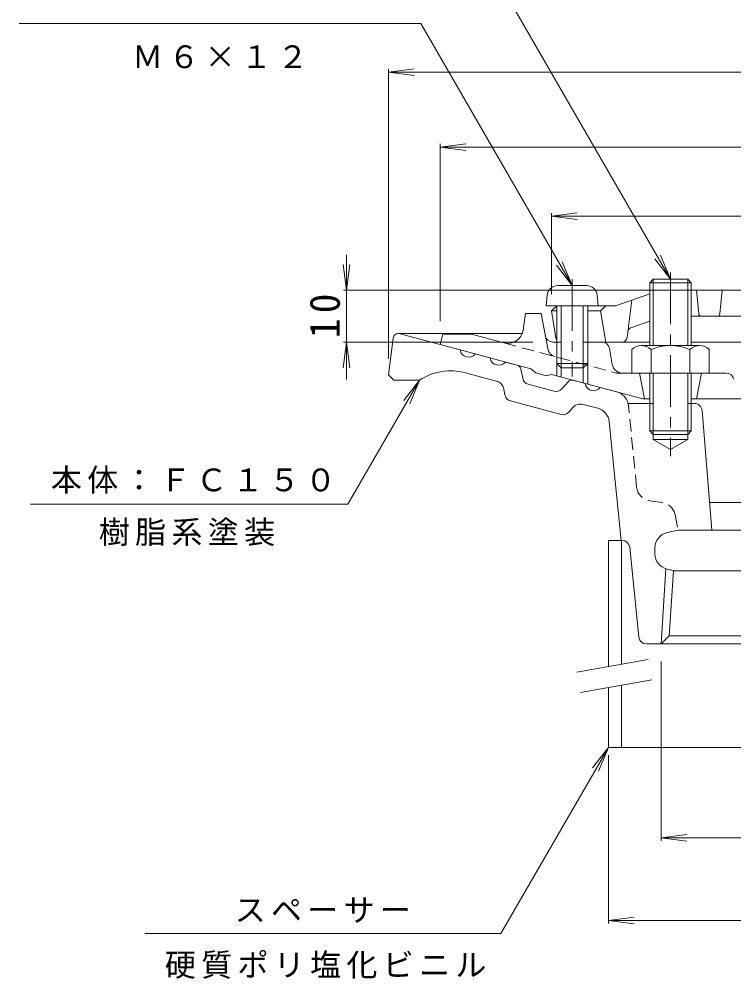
# Model space of a CAD drawing. Units: millimetres, scale not verified. Extents: x -179 to 142, y -231 to 258.
# Drawn here: x -178.6 to -40.4, y -109.2 to 76.3 of the extents above; entities that cross this region are included whole.
import ezdxf

# ---------------------------------------------------------------- set-up
doc = ezdxf.new("R2010")
doc.units = ezdxf.units.MM
doc.header["$LTSCALE"] = 2
doc.linetypes.add('CHAIN1', pattern=[8, 5, -1, 1, -1])
doc.linetypes.add('DASHED1', pattern=[1.8, 1.2, -0.6])
for name, color, linetype, lineweight in [('0-0_通り芯', 3, 'Continuous', 9), ('0-1_躯体', 2, 'Continuous', 9), ('0-2_仕上', 6, 'Continuous', 9), ('0-3_建具', 4, 'Continuous', 9), ('0-4_その他', 7, 'Continuous', 9), ('0-5_寸法', 7, 'Continuous', 9), ('0-A', 4, 'Continuous', 9)]:
    doc.layers.add(name, color=color, linetype=linetype, lineweight=lineweight)
doc.styles.add('ＭＳ ゴシック', font='')
doc.styles.get('ＭＳ ゴシック').set_extended_font_data('MS Gothic')

msp = doc.modelspace()

# ---------------------------------------------------------------- linework, layer by layer
at = {"layer": '0-0_通り芯'}
for p, q in [((-105.273, 15.509), (-81.245, 15.509)), ((-105.156, 15.509), (-93.3, 12.332)), ((-106.266, 14.633), (-107.156, 7.509)), ((-90.403, 11.556), (-87.505, 10.779)), ((-82.306, 9.386), (-84.607, 10.003)), ((-106.156, 6.509), (-107.156, 7.509)), ((-86.326, 6.322), (-92.297, 7.922)), ((-81.586, 8.621), (-81.223, 6.849)), ((-106.156, 6.509), (-101.156, 6.509)), ((-80.141, 5.7), (-75.171, 4.368)), ((-72.46, 6.176), (-73.66, 4.822)), ((-71.453, 6.478), (-69.152, 5.862)), ((-84.646, 3.625), (-84.885, 4.791)), ((-63.004, 4.214), (-66.254, 5.085)), ((-73.818, -0.135), (-83.565, 2.476)), ((-55.98, 2.009), (-60.861, 2.009)), ((-48.039, 2.009), (-49.333, 2.009)), ((-72.308, 0.319), (-71.518, 1.21)), ((-66.706, 1.065), (-69.504, 1.815)), ((-46.544, 0.631), (-44.656, -22.491)), ((-64.498, -1.532), (-62.182, -24.491)), ((-55.98, -4.991), (-55.98, -3.991)), ((-55.98, -4.991), (-52.656, -6.91)), ((-49.333, -4.991), (-49.333, -3.991)), ((2.289, -17.152), (-45.092, -17.152)), ((-53.307, -22.969), (-51.156, -22.491)), ((-51.156, -22.491), (1.844, -22.491)), ((-58.792, -43.142), (-60.538, -25.841)), ((-55.656, -27.085), (-55.656, -25.898)), ((-53.307, -30.013), (-52.722, -30.143)), ((2.791, -30.395), (-52.103, -30.395)), ((-57.3, -44.491), (7.988, -44.491))]:
    msp.add_line(p, q, dxfattribs=at)
at = {"layer": '0-0_通り芯', "linetype": 'DASHED1'}
for p, q in [((-59.203, -14.164), (-60.795, 1.617)), ((-54.248, -17.184), (-56.654, -16.831)), ((-51.742, -19.564), (-51.156, -22.491))]:
    msp.add_line(p, q, dxfattribs=at)
at = {"layer": '0-0_通り芯'}
for points in [[(-55.98, -4.991), (-49.333, -4.991), (-52.656, -6.91)], [(-53.554, -29.947), (-54.463, -44.491), (-52.886, -42.914)], [(-52.103, -30.395), (-52.886, -42.914), (3.573, -42.914)]]:
    msp.add_lwpolyline(points, dxfattribs=at)
for centre, radius, start, end in [((-105.273, 14.509), 1, 90, 172.87573), ((-91.69, 12.548), 1.625, 187.62059, 322.3797), ((-85.894, 10.995), 1.625, 187.62059, 322.37891), ((-82.565, 8.42), 1, 11.56642, 75.00078), ((-95.144, -2.703), 11, 74.99973, 123.12943), ((-86.844, 4.391), 2, 11.56496, 74.99948), ((-79.753, 7.149), 1.5, 191.5649, 254.99991), ((-71.712, 5.512), 1, 75.00023, 138.43498), ((-67.542, 6.077), 1.625, 187.62059, 322.37891), ((-74.783, 5.817), 1.5, 254.99991, 318.43558), ((-63.78, 1.316), 3, 13.34698, 74.99991), ((-83.176, 3.925), 1.5, 191.5649, 254.99991), ((-70.021, -0.117), 2, 75.0005, 138.43356), ((-48.039, 0.509), 1.5, 4.66663, 90), ((-73.43, 1.314), 1.5, 255.00128, 318.43451), ((-67.483, -1.833), 3, 5.76067, 74.99991), ((-52.656, -25.898), 3, 102.52881, 180), ((-62.03, -25.991), 1.5, 5.76138, 90), ((-52.656, -27.085), 3, 180, 257.47119), ((-53.156, -32.096), 2, 58.23012, 77.47154), ((-57.3, -42.991), 1.5, 185.76138, 270)]:
    msp.add_arc(centre, radius, start, end, dxfattribs=at)
at = {"layer": '0-0_通り芯', "linetype": 'DASHED1'}
for centre, start, end in [((-63.78, 1.316), 5.76067, 13.34698), ((-56.218, -13.863), 185.76067, 261.64845), ((-54.683, -20.152), 11.31021, 81.64909)]:
    msp.add_arc(centre, 3, start, end, dxfattribs=at)
at = {"layer": '0-1_躯体', "color": 4}
for p, q in [((-55.98, 26.009), (-56.656, 25.333)), ((-55.98, 26.009), (-49.333, 26.009)), ((-55.98, 26.009), (-55.98, 13.165)), ((-48.656, 25.333), (-49.333, 26.009)), ((-49.333, 26.009), (-49.333, 13.165)), ((-56.656, 25.333), (-48.656, 25.333)), ((-56.656, 25.333), (-56.656, 13.165)), ((-48.656, 25.333), (-48.656, 13.165)), ((-58.28, 13.165), (-47.033, 13.165)), ((-60.156, 12.443), (-60.156, 7.865)), ((-56.403, 12.443), (-56.403, 7.865)), ((-48.909, 12.443), (-48.909, 7.865)), ((-45.156, 12.443), (-45.156, 7.865)), ((-60.156, 7.865), (-45.156, 7.865)), ((-56.656, 7.865), (-56.656, -3.315)), ((-55.98, 7.865), (-55.98, -3.991)), ((-49.333, 7.865), (-49.333, -3.991)), ((-48.656, 7.865), (-48.656, -3.315))]:
    msp.add_line(p, q, dxfattribs=at)
at = {"layer": '0-1_躯体', "color": 4, "linetype": 'CHAIN1'}
msp.add_line((-52.656, 27.334), (-52.656, -8.217), dxfattribs=at)
at = {"layer": '0-1_躯体'}
for p, q in [((-81.149, 16.146), (-80.656, 19.365)), ((-77.656, 19.365), (-80.656, 19.365)), ((-76.388, 12.599), (-77.656, 19.365)), ((-97.156, 13.365), (-96.656, 15.365)), ((-91.097, 15.365), (-96.656, 15.365)), ((-84.891, 13.702), (-91.097, 15.365)), ((-75.38, 13.865), (-73.786, 13.865)), ((-69.526, 13.865), (-65.922, 13.865)), ((-74.656, 11.578), (-74.656, 7.336)), ((-68.656, 11.578), (-68.656, 5.729)), ((-64.443, 12.618), (-63.915, 9.528)), ((-76.656, 7.355), (-75.656, 7.604)), ((-57.969, 2.865), (-75.656, 7.604)), ((-73.786, 8.865), (-73.786, 7.068)), ((-69.526, 8.865), (-69.526, 5.997)), ((-41.886, 7.865), (-61.944, 7.865)), ((-58.656, 7.865), (-57.656, 2.865)), ((-46.656, 7.865), (-47.656, 2.865)), ((-56.656, 2.865), (-57.969, 2.865)), ((-48.656, 2.865), (8.657, 2.865))]:
    msp.add_line(p, q, dxfattribs=at)
at = {"layer": '0-1_躯体', "linetype": 'DASHED1'}
for p in [(-84.891, 13.702), (-61.944, 7.865)]:
    msp.add_line(p, (-63.107, 7.865), dxfattribs=at)
at = {"layer": '0-1_躯体'}
msp.add_lwpolyline([(-76.656, 7.355), (-78.656, 7.891), (-79.656, 8.676), (-97.156, 13.365)], dxfattribs=at)
at = {"layer": '0-1_躯体', "color": 4}
msp.add_lwpolyline([(-48.656, -3.315), (-56.656, -3.315), (-55.98, -3.991), (-49.333, -3.991)], close=True, dxfattribs=at)
at = {"layer": '0-1_躯体'}
for centre, radius, start, end in [((-84.115, 16.6), 3, 254.99973, 351.29286), ((-75.38, 15.365), 1.5, 190.61565, 270), ((-65.922, 12.365), 1.5, 9.69667, 90), ((-74.422, 12.968), 2, 190.61488, 254.99998), ((-61.944, 9.865), 2, 189.69554, 270), ((-41.886, 6.365), 1.5, 11.31021, 90)]:
    msp.add_arc(centre, radius, start, end, dxfattribs=at)
at = {"layer": '0-1_躯体', "color": 4}
for centre, radius, start, end in [((-58.28, 10.365), 2.8, 47.92557, 132.07463), ((-52.656, 3.076), 10.089, 68.19786, 111.80214), ((-47.033, 10.365), 2.8, 47.92572, 132.07428)]:
    msp.add_arc(centre, radius, start, end, dxfattribs=at)
at = {"layer": '0-2_仕上'}
for p, q in [((-56.656, 23.17), (-63.281, 20.865)), ((5.344, 23.865), (-48.656, 23.865)), ((-47.201, 19.316), (-47.656, 23.865)), ((-43.111, 19.316), (-42.656, 23.865)), ((-74.656, 20.865), (-75.656, 19.865)), ((-66.656, 20.865), (-63.281, 20.865)), ((-61.048, 14.743), (-60.156, 21.952)), ((-74.795, 14.701), (-75.656, 19.865)), ((-75.656, 19.865), (-74.656, 19.865)), ((-68.656, 19.865), (-66.156, 19.865)), ((-48.656, 18.865), (4.499, 18.865)), ((-60.289, 16.612), (-56.656, 17.876)), ((-56.656, 13.865), (-68.656, 13.865)), ((19.344, 13.865), (-48.656, 13.865))]:
    msp.add_line(p, q, dxfattribs=at)
msp.add_lwpolyline([(-65.156, 20.865), (-66.156, 19.865), (-65.156, 13.865)], dxfattribs=at)
for centre, radius, start, end in [((-46.704, 19.365), 0.5, 185.71199, 270), ((-43.609, 19.365), 0.5, 270, 354.28801), ((-59.96, 15.668), 1, 109.17839, 157.96663), ((-73.809, 14.865), 1, 189.46085, 212.10219), ((-62.04, 14.865), 1, 270, 352.95245)]:
    msp.add_arc(centre, radius, start, end, dxfattribs=at)
at = {"layer": '0-3_建具'}
for p, q in [((-64.656, -24.491), (-64.656, -48.878)), ((-64.656, -24.491), (-62.156, -24.491)), ((-62.156, -24.491), (-62.156, -48.438)), ((-62.156, -52.499), (-62.156, -64.491))]:
    msp.add_line(p, q, dxfattribs=at)
at = {"layer": '0-3_建具', "color": 7}
for p, q in [((-70.77, -49.956), (-56.983, -47.525)), ((-70.075, -53.896), (-56.288, -51.465))]:
    msp.add_line(p, q, dxfattribs=at)
at = {"layer": '0-3_建具'}
msp.add_lwpolyline([(-64.656, -52.94), (-64.656, -64.491), (15.344, -64.491)], dxfattribs=at)
at = {"layer": '0-4_その他'}
for p, q in [((-107.156, 66.012), (-102.199, 66.665)), ((-107.156, 66.612), (-107.156, 10.588)), ((-107.156, 66.012), (-102.199, 65.36)), ((-107.156, 66.012), (57.844, 66.012)), ((-97.156, 51.543), (-92.199, 52.196)), ((-97.156, 52.196), (-97.156, 17.867)), ((-97.156, 51.543), (47.844, 51.543)), ((-97.156, 51.543), (-92.199, 50.89)), ((-75.656, 38.187), (-70.699, 38.839)), ((-75.656, 38.787), (-75.656, 23.023)), ((-75.656, 38.187), (26.344, 38.187)), ((-75.656, 38.187), (-70.699, 37.534)), ((-115.282, 30.694), (-115.282, 6.602)), ((-115.282, 23.865), (-115.934, 28.823)), ((-115.282, 23.865), (-114.629, 28.823)), ((-115.882, 23.865), (-42.656, 23.865)), ((-115.282, 13.865), (-115.934, 8.908)), ((-115.882, 13.865), (-79.242, 13.865)), ((-115.282, 13.865), (-114.629, 8.908)), ((-54.463, -82.577), (-54.463, -47.924)), ((-64.656, -98.567), (-64.656, -65.987)), ((-54.463, -81.977), (-49.506, -81.324)), ((-54.463, -81.977), (5.151, -81.977)), ((-54.463, -81.977), (-49.506, -82.63)), ((-64.656, -97.967), (-59.699, -97.315)), ((-64.656, -97.967), (15.344, -97.967)), ((-64.656, -97.967), (-59.699, -98.62))]:
    msp.add_line(p, q, dxfattribs=at)
at = {"layer": '0-5_寸法'}
for p, q in [((-52.656, 26.009), (-97.479, 103.644)), ((-178.555, 75.445), (-100.916, 75.445)), ((-71.656, 24.765), (-100.916, 75.445)), ((-52.656, 26.009), (-55.7, 29.976)), ((-52.656, 26.009), (-54.57, 30.628)), ((-71.656, 24.765), (-74.7, 28.732)), ((-71.656, 24.765), (-73.57, 29.385)), ((-101.156, 6.509), (-115.013, -17.491)), ((-101.156, 6.509), (-104.2, 2.542)), ((-101.156, 6.509), (-103.07, 1.889)), ((-176.364, -17.491), (-115.013, -17.491)), ((-64.656, -64.491), (-85.441, -100.491)), ((-64.656, -64.491), (-67.7, -68.458)), ((-64.656, -64.491), (-66.57, -69.111)), ((-85.441, -100.491), (-154.255, -100.491))]:
    msp.add_line(p, q, dxfattribs=at)
at = {"layer": '0-A', "linetype": 'CHAIN1'}
msp.add_line((-71.656, 26.007), (-71.656, 7.197), dxfattribs=at)
at = {"layer": '0-A'}
for p, q in [((-68.83, 24.765), (-74.482, 24.765)), ((-76.475, 22.94), (-76.656, 20.865)), ((-66.838, 22.94), (-66.656, 20.865)), ((-66.656, 20.865), (-76.656, 20.865)), ((-74.656, 20.865), (-74.656, 9.735)), ((-73.786, 20.865), (-73.786, 8.865)), ((-69.526, 20.865), (-69.526, 8.865)), ((-68.656, 20.865), (-68.656, 9.735)), ((-73.786, 8.865), (-74.656, 9.735)), ((-68.656, 9.735), (-74.656, 9.735)), ((-69.526, 8.865), (-68.656, 9.735)), ((-69.526, 8.865), (-73.786, 8.865))]:
    msp.add_line(p, q, dxfattribs=at)
for centre, start, end in [((-74.482, 22.765), 90, 174.99998), ((-68.83, 22.765), 5.00002, 90)]:
    msp.add_arc(centre, 2, start, end, dxfattribs=at)

# ---------------------------------------------------------------- texts
at = {"layer": '0-4_その他', "color": 2, "insert": (-116.482, 14.615), "char_height": 5.865, "attachment_point": 7, "rotation": 90, "style": 'ＭＳ ゴシック'}
msp.add_mtext('\\T1.27;\\W0.95;10', dxfattribs=at)
at = {"layer": '0-5_寸法', "char_height": 4.399, "attachment_point": 7, "style": 'ＭＳ ゴシック'}
for s, insert in [('\\T1.17;Ｍ６×１２', (-156.735, 66.742)), ('\\T1.17;本体：ＦＣ１５０', (-172.432, -15.472)), ('\\T1.17;樹脂系塗装', (-163.166, -25.581)), ('\\T1.17;スペーサー', (-136.909, -98.397)), ('\\T1.17;硬質ポリ塩化ビニル', (-150.407, -109.235))]:
    msp.add_mtext(s, dxfattribs=dict(at, insert=insert))

doc.saveas('drawing.dxf')
